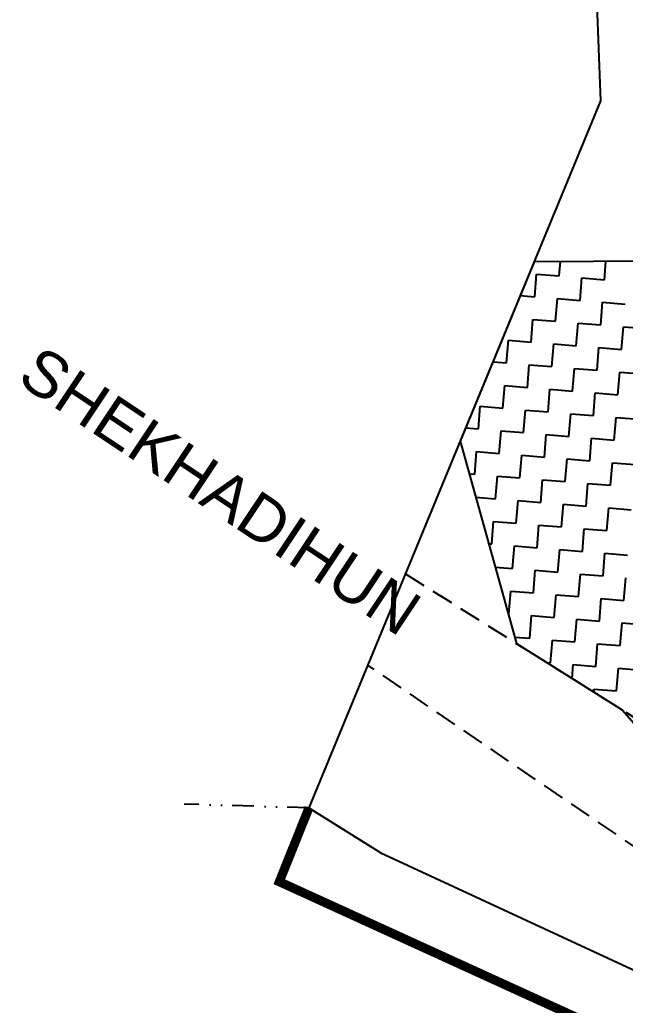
# Model space of a CAD drawing. Header units: metres. Extents: x 286589 to 288713, y 2001360 to 2004418.
# Drawn here: x 286589.3 to 286728.9, y 2002732.4 to 2002959.6 of the extents above; entities that cross this region are included whole.
import ezdxf
from ezdxf.enums import TextEntityAlignment as Align

# ---------------------------------------------------------------- set-up
doc = ezdxf.new("R2010")
doc.units = ezdxf.units.M
doc.header["$MEASUREMENT"] = 0
for name, pattern in [('DASHDOT', [1, 0.5, -0.25, 0, -0.25]), ('DASHED', [0.75, 0.5, -0.25]), ('DIVIDE', [1.25, 0.5, -0.25, 0, -0.25, 0, -0.25])]:
    doc.linetypes.add(name, pattern=pattern)
for name, color, linetype in [('LINE_CARTTRACK', 2, 'DASHED'), ('POLY_HATCH', 12, 'Continuous'), ('POLY_WATER', 4, 'Continuous'), ('TEXT_MAPOUT', 7, 'Continuous'), ('V_BOUND_LINE', 7, 'Continuous'), ('V_BOUND_STREAM_LINE', 7, 'DASHDOT'), ('V_DIVIDE_LINE', 7, 'DIVIDE')]:
    doc.layers.add(name, color=color, linetype=linetype)
doc.styles.get("Standard").update_dxf_attribs({"font": 'arial.ttf'})

msp = doc.modelspace()

# ---------------------------------------------------------------- linework, layer by layer
at = {"layer": 'LINE_CARTTRACK', "ltscale": 10, "flags": 128}
for points in [[(286678.24, 2002831.86), (286776.84, 2002769.99), (286865.02, 2002763.17), (286918.16, 2002756.69), (286957.46, 2002752.32), (287029.07, 2002728.21), (287135.36, 2002731.38), (287158.18, 2002690.91), (287157.71, 2002610.49), (287242.63, 2002503.98), (287285.29, 2002447.94), (287382.21, 2002283.44), (287405.26, 2002245.8), (287424.38, 2002203.84), (287492.58, 2002073.2), (287523.42, 2002017.05), (287586.9, 2001881.04), (287615.27, 2001816.51), (287624.93, 2001793.23), (287662.56, 2001653.57), (287711.78, 2001481.46)], [(287686.39, 2001477.2), (287655.71, 2001591.21), (287615.03, 2001738.17), (287600.59, 2001790.37), (287563.06, 2001874.24), (287507.24, 2001993.8), (287464.18, 2002071.33), (287370.3, 2002237.28), (287299.86, 2002370.57), (287256.19, 2002445.88), (287193.45, 2002536.45), (287159.22, 2002578.43), (287092.69, 2002631.41), (287071.99, 2002634.64), (286919.57, 2002678.53), (286885.02, 2002689.21), (286810.31, 2002719.71), (286764.86, 2002745.94), (286669.56, 2002810.81)]]:
    msp.add_lwpolyline(points, dxfattribs=at)
at = {"layer": 'POLY_HATCH', "linetype": 'Continuous'}
for p, q in [((286713.7, 2002900.51), (286713.97, 2002903.82)), ((286724.14, 2002899.65), (286724.48, 2002903.88)), ((286708.06, 2002895.71), (286708.48, 2002900.93)), ((286708.48, 2002900.93), (286713.7, 2002900.51)), ((286718.49, 2002894.86), (286718.92, 2002900.08)), ((286718.92, 2002900.08), (286724.14, 2002899.65)), ((286704.69, 2002895.99), (286708.06, 2002895.71)), ((286712.85, 2002890.07), (286713.27, 2002895.29)), ((286713.27, 2002895.29), (286718.49, 2002894.86)), ((286723.28, 2002889.22), (286723.71, 2002894.44)), ((286723.71, 2002894.44), (286728.93, 2002894.01)), ((286707.21, 2002885.28), (286707.63, 2002890.49)), ((286707.63, 2002890.49), (286712.85, 2002890.07)), ((286717.64, 2002884.43), (286718.07, 2002889.64)), ((286718.07, 2002889.64), (286723.28, 2002889.22)), ((286728.08, 2002883.57), (286728.5, 2002888.79)), ((286728.5, 2002888.79), (286733.72, 2002888.37)), ((286701.56, 2002880.48), (286701.99, 2002885.7)), ((286701.99, 2002885.7), (286707.21, 2002885.28)), ((286712, 2002879.63), (286712.42, 2002884.85)), ((286712.42, 2002884.85), (286717.64, 2002884.43)), ((286722.43, 2002878.78), (286722.86, 2002884)), ((286722.86, 2002884), (286728.08, 2002883.57)), ((286698.4, 2002880.74), (286701.56, 2002880.48)), ((286706.35, 2002874.84), (286706.78, 2002880.06)), ((286706.78, 2002880.06), (286712, 2002879.63)), ((286716.79, 2002873.99), (286717.22, 2002879.21)), ((286717.22, 2002879.21), (286722.43, 2002878.78)), ((286727.23, 2002873.14), (286727.65, 2002878.36)), ((286727.65, 2002878.36), (286732.87, 2002877.93)), ((286700.71, 2002870.05), (286701.14, 2002875.27)), ((286701.14, 2002875.27), (286706.35, 2002874.84)), ((286711.15, 2002869.2), (286711.57, 2002874.41)), ((286711.57, 2002874.41), (286716.79, 2002873.99)), ((286721.58, 2002868.35), (286722.01, 2002873.56)), ((286722.01, 2002873.56), (286727.23, 2002873.14)), ((286695.07, 2002865.25), (286695.49, 2002870.47)), ((286695.49, 2002870.47), (286700.71, 2002870.05)), ((286705.5, 2002864.4), (286705.93, 2002869.62)), ((286705.93, 2002869.62), (286711.15, 2002869.2)), ((286715.94, 2002863.55), (286716.37, 2002868.77)), ((286716.37, 2002868.77), (286721.58, 2002868.35)), ((286726.38, 2002862.7), (286726.8, 2002867.92)), ((286726.8, 2002867.92), (286732.02, 2002867.5)), ((286692.11, 2002865.5), (286695.07, 2002865.25)), ((286699.86, 2002859.61), (286700.29, 2002864.83)), ((286700.29, 2002864.83), (286705.5, 2002864.4)), ((286710.3, 2002858.76), (286710.72, 2002863.98)), ((286710.72, 2002863.98), (286715.94, 2002863.55)), ((286720.73, 2002857.91), (286721.16, 2002863.13)), ((286721.16, 2002863.13), (286726.38, 2002862.7)), ((286694.22, 2002854.82), (286694.64, 2002860.04)), ((286694.64, 2002860.04), (286699.86, 2002859.61)), ((286704.65, 2002853.97), (286705.08, 2002859.19)), ((286705.08, 2002859.19), (286710.3, 2002858.76)), ((286715.09, 2002853.12), (286715.51, 2002858.33)), ((286715.51, 2002858.33), (286720.73, 2002857.91)), ((286725.53, 2002852.27), (286725.95, 2002857.48)), ((286725.95, 2002857.48), (286731.17, 2002857.06)), ((286692.93, 2002854.92), (286694.22, 2002854.82)), ((286699.01, 2002849.17), (286699.44, 2002854.39)), ((286699.44, 2002854.39), (286704.65, 2002853.97)), ((286709.45, 2002848.32), (286709.87, 2002853.54)), ((286709.87, 2002853.54), (286715.09, 2002853.12)), ((286719.88, 2002847.47), (286720.31, 2002852.69)), ((286720.31, 2002852.69), (286725.53, 2002852.27)), ((286694.43, 2002849.55), (286699.01, 2002849.17)), ((286703.8, 2002843.53), (286704.23, 2002848.75)), ((286704.23, 2002848.75), (286709.45, 2002848.32)), ((286714.24, 2002842.68), (286714.66, 2002847.9)), ((286714.66, 2002847.9), (286719.88, 2002847.47)), ((286724.67, 2002841.83), (286725.1, 2002847.05)), ((286725.1, 2002847.05), (286730.32, 2002846.62)), ((286698.16, 2002838.74), (286698.58, 2002843.96)), ((286698.58, 2002843.96), (286703.8, 2002843.53)), ((286708.6, 2002837.89), (286709.02, 2002843.11)), ((286709.02, 2002843.11), (286714.24, 2002842.68)), ((286719.03, 2002837.04), (286719.46, 2002842.26)), ((286719.46, 2002842.26), (286724.67, 2002841.83)), ((286697.43, 2002838.8), (286698.16, 2002838.74)), ((286702.95, 2002833.1), (286703.38, 2002838.31)), ((286703.38, 2002838.31), (286708.6, 2002837.89)), ((286713.39, 2002832.24), (286713.81, 2002837.46)), ((286713.81, 2002837.46), (286719.03, 2002837.04)), ((286723.82, 2002831.39), (286724.25, 2002836.61)), ((286724.25, 2002836.61), (286729.47, 2002836.19)), ((286698.92, 2002833.42), (286702.95, 2002833.1)), ((286707.74, 2002827.45), (286708.17, 2002832.67)), ((286708.17, 2002832.67), (286713.39, 2002832.24)), ((286718.18, 2002826.6), (286718.61, 2002831.82)), ((286718.61, 2002831.82), (286723.82, 2002831.39)), ((286728.62, 2002825.75), (286729.04, 2002830.97)), ((286702.1, 2002822.66), (286702.53, 2002827.88)), ((286702.53, 2002827.88), (286707.74, 2002827.45)), ((286712.54, 2002821.81), (286712.96, 2002827.03)), ((286712.96, 2002827.03), (286718.18, 2002826.6)), ((286722.97, 2002820.96), (286723.4, 2002826.18)), ((286723.4, 2002826.18), (286728.62, 2002825.75)), ((286701.92, 2002822.67), (286702.1, 2002822.66)), ((286706.89, 2002817.02), (286707.32, 2002822.23)), ((286707.32, 2002822.23), (286712.54, 2002821.81)), ((286717.33, 2002816.16), (286717.76, 2002821.38)), ((286717.76, 2002821.38), (286722.97, 2002820.96)), ((286727.77, 2002815.31), (286728.19, 2002820.53)), ((286728.19, 2002820.53), (286733.41, 2002820.11)), ((286703.42, 2002817.3), (286706.89, 2002817.02)), ((286711.69, 2002811.37), (286712.11, 2002816.59)), ((286712.11, 2002816.59), (286717.33, 2002816.16)), ((286722.12, 2002810.52), (286722.55, 2002815.74)), ((286722.55, 2002815.74), (286727.77, 2002815.31)), ((286710.78, 2002811.45), (286711.69, 2002811.37)), ((286716.65, 2002807.77), (286716.9, 2002810.95)), ((286716.9, 2002810.95), (286722.12, 2002810.52)), ((286726.92, 2002804.88), (286727.34, 2002810.1)), ((286727.34, 2002810.1), (286732.56, 2002809.67)), ((286721.64, 2002804.63), (286721.7, 2002805.3)), ((286721.7, 2002805.3), (286726.92, 2002804.88))]:
    msp.add_line(p, q, dxfattribs=at)
at = {"layer": 'POLY_HATCH'}
msp.add_lwpolyline([(286748.91, 2002904.03), (286707.9, 2002903.78), (286690.84, 2002862.41), (286703.84, 2002815.8), (286728.19, 2002800.52), (286769.63, 2002753.26)], dxfattribs=at)
at = {"layer": 'POLY_WATER'}
for p, q in [((286656.01, 2002777.93), (286672.56, 2002767.54)), ((286672.56, 2002767.54), (286804.82, 2002706.27))]:
    msp.add_line(p, q, dxfattribs=at)
at = {"layer": 'V_BOUND_LINE'}
for p, q in [((286719.13, 2003051.85), (286723.18, 2002940.85)), ((286723.18, 2002940.85), (286656.01, 2002777.93))]:
    msp.add_line(p, q, dxfattribs=at)
at = {"layer": 'V_BOUND_STREAM_LINE', "ltscale": 10, "const_width": 2.09, "flags": 128}
msp.add_lwpolyline([(287660.56, 2001472.86), (287639.82, 2001479.75), (287597.38, 2001623.73), (287546.55, 2001789.11), (287517.41, 2001849.88), (287441.38, 2002012.1), (287402.22, 2002104), (287371.22, 2002167.97), (287294.98, 2002327.76), (287255.8, 2002404.5), (287162.62, 2002497.26), (287066.93, 2002591.03), (287088.56, 2002658), (286966.91, 2002690.86), (286866.01, 2002700), (286826.39, 2002702.34), (286804.98, 2002689.79), (286649.17, 2002760.89), (286656.01, 2002777.93)], dxfattribs=at)
at = {"layer": 'V_DIVIDE_LINE', "ltscale": 10}
msp.add_line((286656.01, 2002777.93), (286627.2, 2002778.8), dxfattribs=at)

# ---------------------------------------------------------------- texts
at = {"layer": 'TEXT_MAPOUT'}
msp.add_text('SHEKHADIHUN', height=10.4708, rotation=326.3404, dxfattribs=at).set_placement((286632.67, 2002846.65), align=Align.CENTER)

doc.saveas('drawing.dxf')
